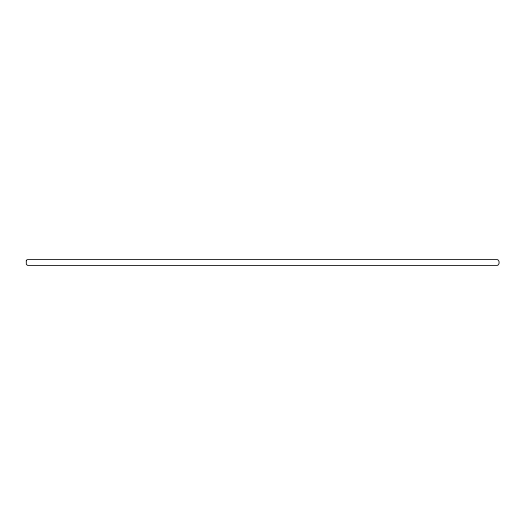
<?xml version="1.0" encoding="UTF-8"?>
<svg xmlns="http://www.w3.org/2000/svg" width="525" height="525" viewBox="0 0 525 525"><rect width="100%" height="100%" fill="white"/><g stroke="black" fill="none" stroke-linecap="round" stroke-linejoin="round"><path stroke-width="0.79" d="M26.27 260.767L26.342 264.482L27.727 265.453L497.273 265.453C499.761 265.099 499.761 259.901 497.273 259.547L27.727 259.547L26.775 259.895L26.27 260.767"/></g></svg>
